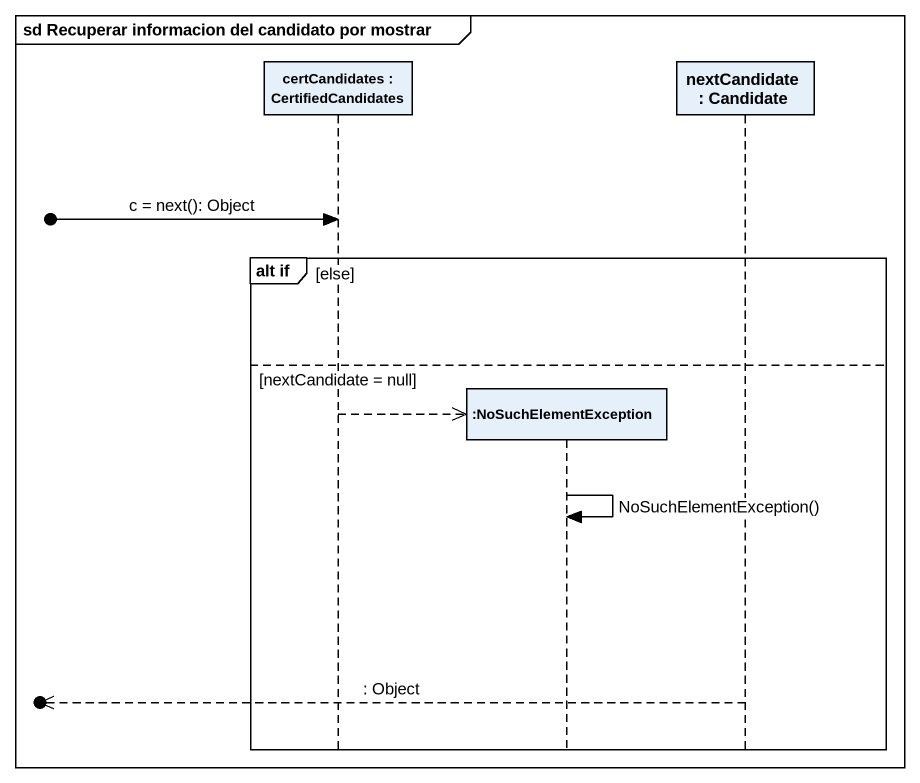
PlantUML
@startuml
mainframe sd Recuperar informacion del candidato por mostrar
hide footbox
participant "certCandidates : CertifiedCandidates" as certCandidates
participant ":NoSuchElementException" as NoSuchElementException
participant "nextCandidate : Candidate" as nextCandidate

[o-> certCandidates : c = next(): Object
group alt if [else]
else nextCandidate = null
  certCandidates -->> NoSuchElementException **
  NoSuchElementException -> NoSuchElementException : NoSuchElementException()
  [o<<-- nextCandidate : : Object
end
@enduml
